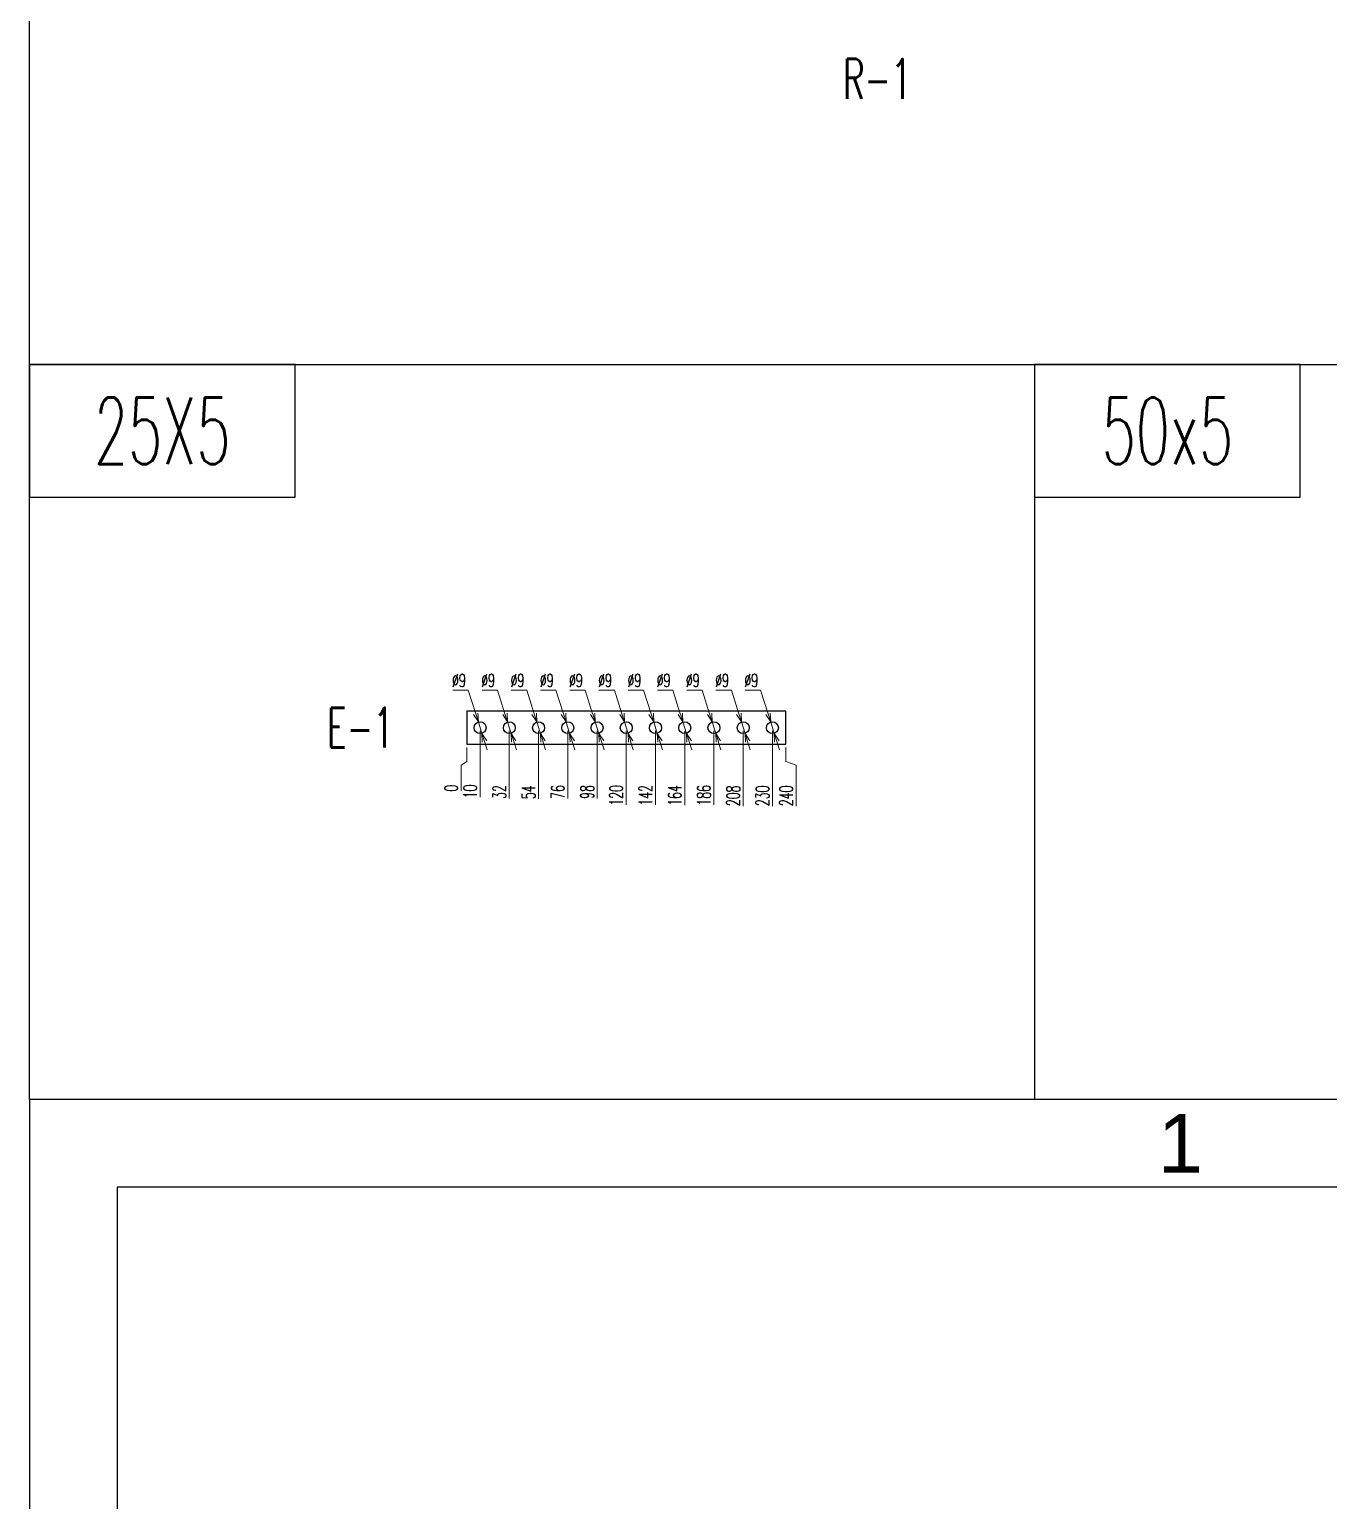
# Model space of a CAD drawing. Header units: millimetres. Extents: x -33730 to 17150, y -76829 to -27437.
# Drawn here: x -7064 to -6086, y -67458 to -66351 of the extents above; entities that cross this region are included whole.
import ezdxf
from ezdxf.enums import TextEntityAlignment as Align

# ---------------------------------------------------------------- set-up
doc = ezdxf.new("R2010")
doc.units = ezdxf.units.MM
doc.header["$LTSCALE"] = 3
doc.layers.add('@.TEXT', color=7, linetype='Continuous')
doc.layers.add('@.VISIBLE', color=7, linetype='Continuous')
doc.styles.add('Ann_w01', font='romans.shx', dxfattribs={"width": 0.6, "bigfont": 'chineset.shx'})
doc.styles.add('Arial', font='arial.ttf')
doc.dimstyles.new('Dim 01_SC05', dxfattribs={"dimscale": 5, "dimtxt": 2, "dimasz": 1.3, "dimexe": 0.5, "dimexo": 0.5, "dimgap": 0.5, "dimtad": 1, "dimtoh": 1, "dimdec": 1, "dimzin": 12, "dimdsep": 46, "dimtxsty": 'Ann_w01', "dimblk": 'OPEN30', "dimcen": 1.5, "dimclrd": 6, "dimclre": 6, "dimclrt": 3, "dimadec": 1, "dimazin": 3, "dimtm": 1e-09, "dimtfac": 1, "dimtdec": 1, "dimtmove": 0, "dimatfit": 3, "dimldrblk": 'OPEN30', "dimfxl": 1, "dimtolj": 1, "dimlwd": 20, "dimlwe": 20, "dimarcsym": 0})

# ---------------------------------------------------------------- blocks, each defined once
blk = doc.blocks.new('KHUNG BAN VE (Made by Tung)')
at = {"layer": '@.VISIBLE', "color": 8}
for points in [[(0, 0), (297, 0), (297, 210), (0, 210)], [(3, 3), (294, 3), (294, 207), (3, 207)]]:
    blk.add_lwpolyline(points, close=True, dxfattribs=at)
at = {"layer": '@.TEXT', "color": 1, "style": 'Arial'}
blk.add_text('1', height=2, dxfattribs=at).set_placement((39.375, 208.5), align=Align.MIDDLE_CENTER)
for tag, height, p in [('DESIGNER_NAME', 2, (38, 15.5)), ('PROJECT_CODE', 2, (258.5, 15.5)), ('SCALE', 2, (289, 15.5)), ('APPROVED_NAME', 2, (38, 10.5)), ('CUSTOMER_NAME', 2, (258.5, 10.5)), ('PAGE', 2, (289, 10.5)), ('DRAWING_NAME', 4, (173, 8)), ('TOTAL', 2, (289, 5.5))]:
    blk.add_attdef(tag, text='', height=height, dxfattribs=at).set_placement(p, align=Align.MIDDLE_CENTER)
blk = doc.blocks.new('*D2042')
at = {"layer": '@.VISIBLE', "color": 6, "lineweight": 20, "transparency": 16777216}
for p, q in [((-6735, -66891.8), (-6735, -66902.3)), ((-6735, -66902.3), (-6739.2, -66904.9)), ((-6739.2, -66904.9), (-6739.2, -66924.4))]:
    blk.add_line(p, q, dxfattribs=at)
at = {"layer": 'Defpoints', "color": 0, "transparency": 16777216}
for p in [(-6735, -66876.8), (-6735, -66889.3), (-6739.2, -66917.9)]:
    blk.add_point(p, dxfattribs=at)
at = {"layer": '@.VISIBLE', "color": 3, "transparency": 16777216, "insert": (-6746.7, -66922.4), "char_height": 10, "attachment_point": 5, "rotation": 90, "style": 'Ann_w01'}
blk.add_mtext('\\A1;0', dxfattribs=at)
blk = doc.blocks.new('_Open30')
at = {"color": 0, "linetype": 'ByBlock', "lineweight": -2}
for p, q in [((-1, 0.27), (0, 0)), ((0, 0), (-1, -0.27)), ((0, 0), (-1, 0))]:
    blk.add_line(p, q, dxfattribs=at)
blk = doc.blocks.new('*D2043')
at = {"layer": '@.VISIBLE', "color": 6, "lineweight": 20, "transparency": 16777216}
blk.add_line((-6725, -66879.3), (-6725, -66929.2), dxfattribs=at)
at = {"layer": 'Defpoints', "color": 0, "transparency": 16777216}
for p in [(-6735, -66876.8), (-6725, -66876.8), (-6725, -66917.9)]:
    blk.add_point(p, dxfattribs=at)
at = {"layer": '@.VISIBLE', "color": 3, "transparency": 16777216, "insert": (-6732.5, -66924.8), "char_height": 10, "attachment_point": 5, "rotation": 90, "style": 'Ann_w01'}
blk.add_mtext('\\A1;10', dxfattribs=at)
blk = doc.blocks.new('*D2044')
at = {"layer": '@.VISIBLE', "color": 6, "lineweight": 20, "transparency": 16777216}
blk.add_line((-6703, -66879.3), (-6703, -66930.1), dxfattribs=at)
at = {"layer": 'Defpoints', "color": 0, "transparency": 16777216}
for p in [(-6735, -66876.8), (-6703, -66876.8), (-6703, -66917.9)]:
    blk.add_point(p, dxfattribs=at)
at = {"layer": '@.VISIBLE', "color": 3, "transparency": 16777216, "insert": (-6710.5, -66925.2), "char_height": 10, "attachment_point": 5, "rotation": 90, "style": 'Ann_w01'}
blk.add_mtext('\\A1;32', dxfattribs=at)
blk = doc.blocks.new('*D2045')
at = {"layer": '@.VISIBLE', "color": 6, "lineweight": 20, "transparency": 16777216}
blk.add_line((-6681, -66879.3), (-6681, -66930.4), dxfattribs=at)
at = {"layer": 'Defpoints', "color": 0, "transparency": 16777216}
for p in [(-6735, -66876.8), (-6681, -66876.8), (-6681, -66917.9)]:
    blk.add_point(p, dxfattribs=at)
at = {"layer": '@.VISIBLE', "color": 3, "transparency": 16777216, "insert": (-6688.5, -66925.4), "char_height": 10, "attachment_point": 5, "rotation": 90, "style": 'Ann_w01'}
blk.add_mtext('\\A1;54', dxfattribs=at)
blk = doc.blocks.new('*D2046')
at = {"layer": '@.VISIBLE', "color": 6, "lineweight": 20, "transparency": 16777216}
blk.add_line((-6659, -66879.3), (-6659, -66930.1), dxfattribs=at)
at = {"layer": 'Defpoints', "color": 0, "transparency": 16777216}
for p in [(-6735, -66876.8), (-6659, -66876.8), (-6659, -66917.9)]:
    blk.add_point(p, dxfattribs=at)
at = {"layer": '@.VISIBLE', "color": 3, "transparency": 16777216, "insert": (-6666.5, -66925.2), "char_height": 10, "attachment_point": 5, "rotation": 90, "style": 'Ann_w01'}
blk.add_mtext('\\A1;76', dxfattribs=at)
blk = doc.blocks.new('*D2047')
at = {"layer": '@.VISIBLE', "color": 6, "lineweight": 20, "transparency": 16777216}
blk.add_line((-6637, -66879.3), (-6637, -66930.1), dxfattribs=at)
at = {"layer": 'Defpoints', "color": 0, "transparency": 16777216}
for p in [(-6735, -66876.8), (-6637, -66876.8), (-6637, -66917.9)]:
    blk.add_point(p, dxfattribs=at)
at = {"layer": '@.VISIBLE', "color": 3, "transparency": 16777216, "insert": (-6644.5, -66925.2), "char_height": 10, "attachment_point": 5, "rotation": 90, "style": 'Ann_w01'}
blk.add_mtext('\\A1;98', dxfattribs=at)
blk = doc.blocks.new('*D2048')
at = {"layer": '@.VISIBLE', "color": 6, "lineweight": 20, "transparency": 16777216}
blk.add_line((-6615, -66879.3), (-6615, -66934.9), dxfattribs=at)
at = {"layer": 'Defpoints', "color": 0, "transparency": 16777216}
for p in [(-6735, -66876.8), (-6615, -66876.8), (-6615, -66917.9)]:
    blk.add_point(p, dxfattribs=at)
at = {"layer": '@.VISIBLE', "color": 3, "transparency": 16777216, "insert": (-6622.5, -66927.7), "char_height": 10, "attachment_point": 5, "rotation": 90, "style": 'Ann_w01'}
blk.add_mtext('\\A1;120', dxfattribs=at)
blk = doc.blocks.new('*D2049')
at = {"layer": '@.VISIBLE', "color": 6, "lineweight": 20, "transparency": 16777216}
blk.add_line((-6593, -66879.3), (-6593, -66934.9), dxfattribs=at)
at = {"layer": 'Defpoints', "color": 0, "transparency": 16777216}
for p in [(-6735, -66876.8), (-6593, -66876.8), (-6593, -66917.9)]:
    blk.add_point(p, dxfattribs=at)
at = {"layer": '@.VISIBLE', "color": 3, "transparency": 16777216, "insert": (-6600.5, -66927.7), "char_height": 10, "attachment_point": 5, "rotation": 90, "style": 'Ann_w01'}
blk.add_mtext('\\A1;142', dxfattribs=at)
blk = doc.blocks.new('*D2050')
at = {"layer": '@.VISIBLE', "color": 6, "lineweight": 20, "transparency": 16777216}
blk.add_line((-6571, -66879.3), (-6571, -66935.2), dxfattribs=at)
at = {"layer": 'Defpoints', "color": 0, "transparency": 16777216}
for p in [(-6735, -66876.8), (-6571, -66876.8), (-6571, -66917.9)]:
    blk.add_point(p, dxfattribs=at)
at = {"layer": '@.VISIBLE', "color": 3, "transparency": 16777216, "insert": (-6578.5, -66927.8), "char_height": 10, "attachment_point": 5, "rotation": 90, "style": 'Ann_w01'}
blk.add_mtext('\\A1;164', dxfattribs=at)
blk = doc.blocks.new('*D2051')
at = {"layer": '@.VISIBLE', "color": 6, "lineweight": 20, "transparency": 16777216}
blk.add_line((-6549, -66879.3), (-6549, -66934.9), dxfattribs=at)
at = {"layer": 'Defpoints', "color": 0, "transparency": 16777216}
for p in [(-6735, -66876.8), (-6549, -66876.8), (-6549, -66917.9)]:
    blk.add_point(p, dxfattribs=at)
at = {"layer": '@.VISIBLE', "color": 3, "transparency": 16777216, "insert": (-6556.5, -66927.7), "char_height": 10, "attachment_point": 5, "rotation": 90, "style": 'Ann_w01'}
blk.add_mtext('\\A1;186', dxfattribs=at)
blk = doc.blocks.new('*D2052')
at = {"layer": '@.VISIBLE', "color": 6, "lineweight": 20, "transparency": 16777216}
blk.add_line((-6527, -66879.3), (-6527, -66935.8), dxfattribs=at)
at = {"layer": 'Defpoints', "color": 0, "transparency": 16777216}
for p in [(-6735, -66876.8), (-6527, -66876.8), (-6527, -66917.9)]:
    blk.add_point(p, dxfattribs=at)
at = {"layer": '@.VISIBLE', "color": 3, "transparency": 16777216, "insert": (-6534.5, -66928.1), "char_height": 10, "attachment_point": 5, "rotation": 90, "style": 'Ann_w01'}
blk.add_mtext('\\A1;208', dxfattribs=at)
blk = doc.blocks.new('*D2053')
at = {"layer": '@.VISIBLE', "color": 6, "lineweight": 20, "transparency": 16777216}
blk.add_line((-6505, -66879.3), (-6505, -66935.8), dxfattribs=at)
at = {"layer": 'Defpoints', "color": 0, "transparency": 16777216}
for p in [(-6735, -66876.8), (-6505, -66876.8), (-6505, -66917.9)]:
    blk.add_point(p, dxfattribs=at)
at = {"layer": '@.VISIBLE', "color": 3, "transparency": 16777216, "insert": (-6512.5, -66928.1), "char_height": 10, "attachment_point": 5, "rotation": 90, "style": 'Ann_w01'}
blk.add_mtext('\\A1;230', dxfattribs=at)
blk = doc.blocks.new('*D2054')
at = {"layer": '@.VISIBLE', "color": 6, "lineweight": 20, "transparency": 16777216}
for p, q in [((-6495, -66891.8), (-6495, -66902.3)), ((-6495, -66902.3), (-6487.1, -66904.9)), ((-6487.1, -66904.9), (-6487.1, -66935.8))]:
    blk.add_line(p, q, dxfattribs=at)
at = {"layer": 'Defpoints', "color": 0, "transparency": 16777216}
for p in [(-6735, -66876.8), (-6495, -66889.3), (-6487.1, -66917.9)]:
    blk.add_point(p, dxfattribs=at)
at = {"layer": '@.VISIBLE', "color": 3, "transparency": 16777216, "insert": (-6494.6, -66928.1), "char_height": 10, "attachment_point": 5, "rotation": 90, "style": 'Ann_w01'}
blk.add_mtext('\\A1;240', dxfattribs=at)
blk = doc.blocks.new('*D2055')
at = {"layer": '@.VISIBLE', "color": 6, "lineweight": 20, "transparency": 16777216}
for p, q in [((-6525.5, -66848.7), (-6513.9, -66848.7)), ((-6513.9, -66848.7), (-6508.3, -66866.3)), ((-6503.6, -66881.1), (-6506.3, -66872.5)), ((-6501.7, -66887.3), (-6499.7, -66893.5))]:
    blk.add_line(p, q, dxfattribs=at)
at = {"layer": 'Defpoints', "color": 0, "transparency": 16777216}
for p in [(-6506.3, -66872.5), (-6503.6, -66881.1)]:
    blk.add_point(p, dxfattribs=at)
at = {"layer": '@.VISIBLE', "color": 6, "lineweight": 20, "transparency": 16777216, "xscale": 6.5, "yscale": 6.5, "zscale": 6.5}
for p, rotation in [((-6506.3, -66872.5), 287.5284901813334), ((-6503.6, -66881.1), 107.5284901813334)]:
    blk.add_blockref('_Open30', p, dxfattribs=dict(at, rotation=rotation))
at = {"layer": '@.VISIBLE', "color": 3, "transparency": 16777216, "insert": (-6520.9, -66841.2), "char_height": 10, "attachment_point": 5, "style": 'Ann_w01'}
blk.add_mtext('\\A1;∅9', dxfattribs=at)
blk = doc.blocks.new('*D2056')
at = {"layer": '@.VISIBLE', "color": 6, "lineweight": 20, "transparency": 16777216}
for p, q in [((-6547.5, -66848.7), (-6535.9, -66848.7)), ((-6535.9, -66848.7), (-6530.3, -66866.3)), ((-6525.6, -66881.1), (-6528.3, -66872.5)), ((-6523.7, -66887.3), (-6521.7, -66893.5))]:
    blk.add_line(p, q, dxfattribs=at)
at = {"layer": 'Defpoints', "color": 0, "transparency": 16777216}
for p in [(-6528.3, -66872.5), (-6525.6, -66881.1)]:
    blk.add_point(p, dxfattribs=at)
at = {"layer": '@.VISIBLE', "color": 6, "lineweight": 20, "transparency": 16777216, "xscale": 6.5, "yscale": 6.5, "zscale": 6.5}
for p, rotation in [((-6528.3, -66872.5), 287.5284901812996), ((-6525.6, -66881.1), 107.5284901812996)]:
    blk.add_blockref('_Open30', p, dxfattribs=dict(at, rotation=rotation))
at = {"layer": '@.VISIBLE', "color": 3, "transparency": 16777216, "insert": (-6542.9, -66841.2), "char_height": 10, "attachment_point": 5, "style": 'Ann_w01'}
blk.add_mtext('\\A1;∅9', dxfattribs=at)
blk = doc.blocks.new('*D2057')
at = {"layer": '@.VISIBLE', "color": 6, "lineweight": 20, "transparency": 16777216}
for p, q in [((-6569.5, -66848.7), (-6557.9, -66848.7)), ((-6557.9, -66848.7), (-6552.3, -66866.3)), ((-6547.6, -66881.1), (-6550.3, -66872.5)), ((-6545.7, -66887.3), (-6543.7, -66893.5))]:
    blk.add_line(p, q, dxfattribs=at)
at = {"layer": 'Defpoints', "color": 0, "transparency": 16777216}
for p in [(-6550.3, -66872.5), (-6547.6, -66881.1)]:
    blk.add_point(p, dxfattribs=at)
at = {"layer": '@.VISIBLE', "color": 6, "lineweight": 20, "transparency": 16777216, "xscale": 6.5, "yscale": 6.5, "zscale": 6.5}
for p, rotation in [((-6550.3, -66872.5), 287.5284901812996), ((-6547.6, -66881.1), 107.5284901812996)]:
    blk.add_blockref('_Open30', p, dxfattribs=dict(at, rotation=rotation))
at = {"layer": '@.VISIBLE', "color": 3, "transparency": 16777216, "insert": (-6564.9, -66841.2), "char_height": 10, "attachment_point": 5, "style": 'Ann_w01'}
blk.add_mtext('\\A1;∅9', dxfattribs=at)
blk = doc.blocks.new('*D2058')
at = {"layer": '@.VISIBLE', "color": 6, "lineweight": 20, "transparency": 16777216}
for p, q in [((-6591.5, -66848.7), (-6579.9, -66848.7)), ((-6579.9, -66848.7), (-6574.3, -66866.3)), ((-6569.6, -66881.1), (-6572.3, -66872.5)), ((-6567.7, -66887.3), (-6565.7, -66893.5))]:
    blk.add_line(p, q, dxfattribs=at)
at = {"layer": 'Defpoints', "color": 0, "transparency": 16777216}
for p in [(-6572.3, -66872.5), (-6569.6, -66881.1)]:
    blk.add_point(p, dxfattribs=at)
at = {"layer": '@.VISIBLE', "color": 6, "lineweight": 20, "transparency": 16777216, "xscale": 6.5, "yscale": 6.5, "zscale": 6.5}
for p, rotation in [((-6572.3, -66872.5), 287.5284901812775), ((-6569.6, -66881.1), 107.5284901812775)]:
    blk.add_blockref('_Open30', p, dxfattribs=dict(at, rotation=rotation))
at = {"layer": '@.VISIBLE', "color": 3, "transparency": 16777216, "insert": (-6586.9, -66841.2), "char_height": 10, "attachment_point": 5, "style": 'Ann_w01'}
blk.add_mtext('\\A1;∅9', dxfattribs=at)
blk = doc.blocks.new('*D2059')
at = {"layer": '@.VISIBLE', "color": 6, "lineweight": 20, "transparency": 16777216}
for p, q in [((-6613.5, -66848.7), (-6601.9, -66848.7)), ((-6601.9, -66848.7), (-6596.3, -66866.3)), ((-6591.6, -66881.1), (-6594.3, -66872.5)), ((-6589.7, -66887.3), (-6587.7, -66893.5))]:
    blk.add_line(p, q, dxfattribs=at)
at = {"layer": 'Defpoints', "color": 0, "transparency": 16777216}
for p in [(-6594.3, -66872.5), (-6591.6, -66881.1)]:
    blk.add_point(p, dxfattribs=at)
at = {"layer": '@.VISIBLE', "color": 6, "lineweight": 20, "transparency": 16777216, "xscale": 6.5, "yscale": 6.5, "zscale": 6.5}
for p, rotation in [((-6594.3, -66872.5), 287.5284901812717), ((-6591.6, -66881.1), 107.5284901812717)]:
    blk.add_blockref('_Open30', p, dxfattribs=dict(at, rotation=rotation))
at = {"layer": '@.VISIBLE', "color": 3, "transparency": 16777216, "insert": (-6608.9, -66841.2), "char_height": 10, "attachment_point": 5, "style": 'Ann_w01'}
blk.add_mtext('\\A1;∅9', dxfattribs=at)
blk = doc.blocks.new('*D2060')
at = {"layer": '@.VISIBLE', "color": 6, "lineweight": 20, "transparency": 16777216}
for p, q in [((-6635.5, -66848.7), (-6623.9, -66848.7)), ((-6623.9, -66848.7), (-6618.3, -66866.3)), ((-6613.6, -66881.1), (-6616.3, -66872.5)), ((-6611.7, -66887.3), (-6609.7, -66893.5))]:
    blk.add_line(p, q, dxfattribs=at)
at = {"layer": 'Defpoints', "color": 0, "transparency": 16777216}
for p in [(-6616.3, -66872.5), (-6613.6, -66881.1)]:
    blk.add_point(p, dxfattribs=at)
at = {"layer": '@.VISIBLE', "color": 6, "lineweight": 20, "transparency": 16777216, "xscale": 6.5, "yscale": 6.5, "zscale": 6.5}
for p, rotation in [((-6616.3, -66872.5), 287.5284901813159), ((-6613.6, -66881.1), 107.5284901813159)]:
    blk.add_blockref('_Open30', p, dxfattribs=dict(at, rotation=rotation))
at = {"layer": '@.VISIBLE', "color": 3, "transparency": 16777216, "insert": (-6630.9, -66841.2), "char_height": 10, "attachment_point": 5, "style": 'Ann_w01'}
blk.add_mtext('\\A1;∅9', dxfattribs=at)
blk = doc.blocks.new('*D2061')
at = {"layer": '@.VISIBLE', "color": 6, "lineweight": 20, "transparency": 16777216}
for p, q in [((-6657.5, -66848.7), (-6645.9, -66848.7)), ((-6645.9, -66848.7), (-6640.3, -66866.3)), ((-6635.6, -66881.1), (-6638.3, -66872.5)), ((-6633.7, -66887.3), (-6631.7, -66893.5))]:
    blk.add_line(p, q, dxfattribs=at)
at = {"layer": 'Defpoints', "color": 0, "transparency": 16777216}
for p in [(-6638.3, -66872.5), (-6635.6, -66881.1)]:
    blk.add_point(p, dxfattribs=at)
at = {"layer": '@.VISIBLE', "color": 6, "lineweight": 20, "transparency": 16777216, "xscale": 6.5, "yscale": 6.5, "zscale": 6.5}
for p, rotation in [((-6638.3, -66872.5), 287.5284901813217), ((-6635.6, -66881.1), 107.5284901813217)]:
    blk.add_blockref('_Open30', p, dxfattribs=dict(at, rotation=rotation))
at = {"layer": '@.VISIBLE', "color": 3, "transparency": 16777216, "insert": (-6652.9, -66841.2), "char_height": 10, "attachment_point": 5, "style": 'Ann_w01'}
blk.add_mtext('\\A1;∅9', dxfattribs=at)
blk = doc.blocks.new('*D2062')
at = {"layer": '@.VISIBLE', "color": 6, "lineweight": 20, "transparency": 16777216}
for p, q in [((-6679.5, -66848.7), (-6667.9, -66848.7)), ((-6667.9, -66848.7), (-6662.3, -66866.3)), ((-6657.6, -66881.1), (-6660.3, -66872.5)), ((-6655.7, -66887.3), (-6653.7, -66893.5))]:
    blk.add_line(p, q, dxfattribs=at)
at = {"layer": 'Defpoints', "color": 0, "transparency": 16777216}
for p in [(-6660.3, -66872.5), (-6657.6, -66881.1)]:
    blk.add_point(p, dxfattribs=at)
at = {"layer": '@.VISIBLE', "color": 6, "lineweight": 20, "transparency": 16777216, "xscale": 6.5, "yscale": 6.5, "zscale": 6.5}
for p, rotation in [((-6660.3, -66872.5), 287.528490181338), ((-6657.6, -66881.1), 107.528490181338)]:
    blk.add_blockref('_Open30', p, dxfattribs=dict(at, rotation=rotation))
at = {"layer": '@.VISIBLE', "color": 3, "transparency": 16777216, "insert": (-6674.9, -66841.2), "char_height": 10, "attachment_point": 5, "style": 'Ann_w01'}
blk.add_mtext('\\A1;∅9', dxfattribs=at)
blk = doc.blocks.new('*D2063')
at = {"layer": '@.VISIBLE', "color": 6, "lineweight": 20, "transparency": 16777216}
for p, q in [((-6701.5, -66848.7), (-6689.9, -66848.7)), ((-6689.9, -66848.7), (-6684.3, -66866.3)), ((-6679.6, -66881.1), (-6682.3, -66872.5)), ((-6677.7, -66887.3), (-6675.7, -66893.5))]:
    blk.add_line(p, q, dxfattribs=at)
at = {"layer": 'Defpoints', "color": 0, "transparency": 16777216}
for p in [(-6682.3, -66872.5), (-6679.6, -66881.1)]:
    blk.add_point(p, dxfattribs=at)
at = {"layer": '@.VISIBLE', "color": 6, "lineweight": 20, "transparency": 16777216, "xscale": 6.5, "yscale": 6.5, "zscale": 6.5}
for p, rotation in [((-6682.3, -66872.5), 287.5284901812717), ((-6679.6, -66881.1), 107.5284901812717)]:
    blk.add_blockref('_Open30', p, dxfattribs=dict(at, rotation=rotation))
at = {"layer": '@.VISIBLE', "color": 3, "transparency": 16777216, "insert": (-6696.9, -66841.2), "char_height": 10, "attachment_point": 5, "style": 'Ann_w01'}
blk.add_mtext('\\A1;∅9', dxfattribs=at)
blk = doc.blocks.new('*D2064')
at = {"layer": '@.VISIBLE', "color": 6, "lineweight": 20, "transparency": 16777216}
for p, q in [((-6723.5, -66848.7), (-6711.9, -66848.7)), ((-6711.9, -66848.7), (-6706.3, -66866.3)), ((-6701.6, -66881.1), (-6704.3, -66872.5)), ((-6699.7, -66887.3), (-6697.7, -66893.5))]:
    blk.add_line(p, q, dxfattribs=at)
at = {"layer": 'Defpoints', "color": 0, "transparency": 16777216}
for p in [(-6704.3, -66872.5), (-6701.6, -66881.1)]:
    blk.add_point(p, dxfattribs=at)
at = {"layer": '@.VISIBLE', "color": 6, "lineweight": 20, "transparency": 16777216, "xscale": 6.5, "yscale": 6.5, "zscale": 6.5}
for p, rotation in [((-6704.3, -66872.5), 287.5284901812834), ((-6701.6, -66881.1), 107.5284901812833)]:
    blk.add_blockref('_Open30', p, dxfattribs=dict(at, rotation=rotation))
at = {"layer": '@.VISIBLE', "color": 3, "transparency": 16777216, "insert": (-6718.9, -66841.2), "char_height": 10, "attachment_point": 5, "style": 'Ann_w01'}
blk.add_mtext('\\A1;∅9', dxfattribs=at)
blk = doc.blocks.new('*D2065')
at = {"layer": '@.VISIBLE', "color": 6, "lineweight": 20, "transparency": 16777216}
for p, q in [((-6745.5, -66848.7), (-6733.9, -66848.7)), ((-6733.9, -66848.7), (-6728.3, -66866.3)), ((-6723.6, -66881.1), (-6726.3, -66872.5)), ((-6721.7, -66887.3), (-6719.7, -66893.5))]:
    blk.add_line(p, q, dxfattribs=at)
at = {"layer": 'Defpoints', "color": 0, "transparency": 16777216}
for p in [(-6726.3, -66872.5), (-6723.6, -66881.1)]:
    blk.add_point(p, dxfattribs=at)
at = {"layer": '@.VISIBLE', "color": 6, "lineweight": 20, "transparency": 16777216, "xscale": 6.5, "yscale": 6.5, "zscale": 6.5}
for p, rotation in [((-6726.3, -66872.5), 287.5284901812996), ((-6723.6, -66881.1), 107.5284901812996)]:
    blk.add_blockref('_Open30', p, dxfattribs=dict(at, rotation=rotation))
at = {"layer": '@.VISIBLE', "color": 3, "transparency": 16777216, "insert": (-6740.9, -66841.2), "char_height": 10, "attachment_point": 5, "style": 'Ann_w01'}
blk.add_mtext('\\A1;∅9', dxfattribs=at)

msp = doc.modelspace()

# ---------------------------------------------------------------- linework, layer by layer
for points in [[(-7064.18, -66703.41), (-6864.18, -66703.41), (-6864.18, -66603.41), (-7064.18, -66603.41)], [(-6307.7, -66703.41), (-6107.7, -66703.41), (-6107.7, -66603.41), (-6307.7, -66603.41)]]:
    msp.add_lwpolyline(points, close=True)
at = {"layer": '@.VISIBLE'}
for p, q in [((-7064.18, -66603.41), (-3181.97, -66603.41)), ((-6307.7, -66603.41), (-6307.7, -67156.64))]:
    msp.add_line(p, q, dxfattribs=at)
for points in [[(-7064.18, -63359.43), (-3181.97, -63359.43), (-3181.97, -67156.64), (-7064.18, -67156.64)], [(-6734.97, -66889.31), (-6494.97, -66889.31), (-6494.97, -66864.31), (-6734.97, -66864.31)]]:
    msp.add_lwpolyline(points, close=True, dxfattribs=at)
for centre in [(-6724.97, -66876.81), (-6702.97, -66876.81), (-6680.97, -66876.81), (-6658.97, -66876.81), (-6636.97, -66876.81), (-6614.97, -66876.81), (-6592.97, -66876.81), (-6570.97, -66876.81), (-6548.97, -66876.81), (-6526.97, -66876.81), (-6504.97, -66876.81)]:
    msp.add_circle(centre, 4.5, dxfattribs=at)

# ---------------------------------------------------------------- block references
at = {"layer": '@.VISIBLE', "xscale": 22, "yscale": 22, "zscale": 22}
msp.add_blockref('KHUNG BAN VE (Made by Tung)', (-7064.18, -71776.64), dxfattribs=at)

# ---------------------------------------------------------------- texts
at = {"style": 'Ann_w01', "width": 0.6}
for s, p in [('R-1', (-6426.08, -66388.55)), ('E-1', (-6814.97, -66876.81))]:
    msp.add_text(s, height=30, dxfattribs=at).set_placement(p, align=Align.MIDDLE_CENTER)
at = {"color": 1, "style": 'Ann_w01', "width": 0.6}
for s, p in [('25X5', (-6964.18, -66653.41)), ('50x5', (-6207.7, -66653.41))]:
    msp.add_text(s, height=50, dxfattribs=at).set_placement(p, align=Align.MIDDLE_CENTER)

# ---------------------------------------------------------------- dimensions: what is measured, and where the dimension line sits
at = {"layer": '@.VISIBLE'}
for p1, p2, picture, middle in [((-6723.61, -66881.1), (-6726.32, -66872.52), '*D2065', (-6740.92, -66848.68)), ((-6701.61, -66881.1), (-6704.32, -66872.52), '*D2064', (-6718.92, -66848.68)), ((-6679.61, -66881.1), (-6682.32, -66872.52), '*D2063', (-6696.92, -66848.68)), ((-6657.61, -66881.1), (-6660.32, -66872.52), '*D2062', (-6674.92, -66848.68)), ((-6635.61, -66881.1), (-6638.32, -66872.52), '*D2061', (-6652.92, -66848.68)), ((-6613.61, -66881.1), (-6616.32, -66872.52), '*D2060', (-6630.92, -66848.68)), ((-6591.61, -66881.1), (-6594.32, -66872.52), '*D2059', (-6608.92, -66848.68)), ((-6569.61, -66881.1), (-6572.32, -66872.52), '*D2058', (-6586.92, -66848.68)), ((-6547.61, -66881.1), (-6550.32, -66872.52), '*D2057', (-6564.92, -66848.68)), ((-6525.61, -66881.1), (-6528.32, -66872.52), '*D2056', (-6542.92, -66848.68)), ((-6503.61, -66881.1), (-6506.32, -66872.52), '*D2055', (-6520.92, -66848.68))]:
    dim = msp.add_diameter_dim_2p(p1=p1, p2=p2, dimstyle='Dim 01_SC05', dxfattribs=at)
    dim.commit()
    dim.dimension.update_dxf_attribs({"geometry": picture, "text_midpoint": middle, "dimtype": 163})
for feature_location, offset, origin, picture, middle in [((-6734.96847896, -66889.30961456), (-4.20606859, -28.55872821), (-6734.96847896, -66876.80961456), '*D2042', (-6746.67454755, -66922.36834277)), ((-6724.97, -66876.81), (0, -41.06), (-6734.97, -66876.81), '*D2043', (-6732.47, -66924.8)), ((-6702.97, -66876.81), (0, -41.06), (-6734.97, -66876.81), '*D2044', (-6710.47, -66925.23)), ((-6680.97, -66876.81), (0, -41.06), (-6734.97, -66876.81), '*D2045', (-6688.47, -66925.37)), ((-6658.97, -66876.81), (0, -41.06), (-6734.97, -66876.81), '*D2046', (-6666.47, -66925.23)), ((-6636.97, -66876.81), (0, -41.06), (-6734.97, -66876.81), '*D2047', (-6644.47, -66925.23)), ((-6614.97, -66876.81), (0, -41.06), (-6734.97, -66876.81), '*D2048', (-6622.47, -66927.65)), ((-6592.97, -66876.81), (0, -41.06), (-6734.97, -66876.81), '*D2049', (-6600.47, -66927.65)), ((-6570.97, -66876.81), (0, -41.06), (-6734.97, -66876.81), '*D2050', (-6578.47, -66927.8)), ((-6548.97, -66876.81), (0, -41.06), (-6734.97, -66876.81), '*D2051', (-6556.47, -66927.65)), ((-6526.97, -66876.81), (0, -41.06), (-6734.97, -66876.81), '*D2052', (-6534.47, -66928.08)), ((-6504.97, -66876.81), (0, -41.06), (-6734.97, -66876.81), '*D2053', (-6512.47, -66928.08)), ((-6494.97, -66889.31), (7.82, -28.56), (-6734.97, -66876.81), '*D2054', (-6494.64, -66928.08))]:
    dim = msp.add_ordinate_dim(feature_location=feature_location, offset=offset, dtype=1, origin=origin, dimstyle='Dim 01_SC05', dxfattribs=at)
    dim.commit()
    dim.dimension.update_dxf_attribs({"geometry": picture, "text_midpoint": middle})

doc.saveas('drawing.dxf')
